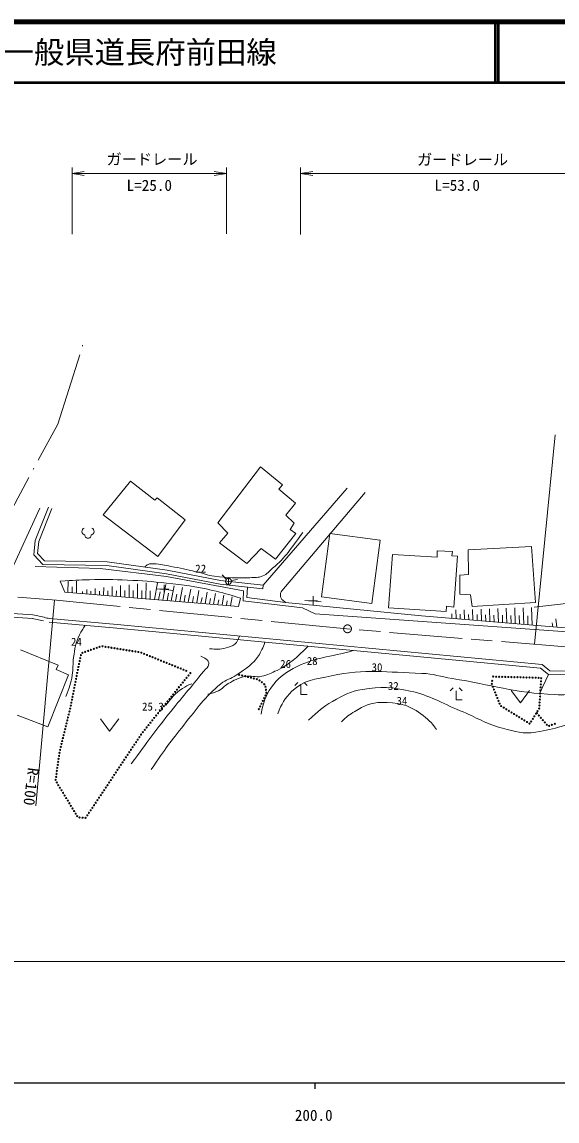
# Model space of a CAD drawing. Units: millimetres, scale not verified. Extents: x 40000 to 680000, y 20000 to 380000.
# Drawn here: x 219754 to 307946, y 198715 to 380000 of the extents above; entities that cross this region are included whole.
import ezdxf
from ezdxf.enums import TextEntityAlignment as Align

# ---------------------------------------------------------------- set-up
doc = ezdxf.new("R2010")
doc.units = ezdxf.units.MM
doc.header["$LTSCALE"] = 1000
for name, pattern in [('CHAIN', [18.5, 12, -1.5, 3.5, -1.5]), ('DASHED', [7.5, 6, -1.5]), ('LONG_DASHED_DOTTED', [15.25, 12, -1.5, 0.25, -1.5])]:
    doc.linetypes.add(name, pattern=pattern)
for name, color, linetype, lineweight in [('M-BMK', 2, 'CHAIN', 13), ('M-STR-HTXT', 7, 'Continuous', 13), ('M-TTL', 2, 'Continuous', 140), ('M-TTL-BAND', 7, 'Continuous', 25), ('M-TTL-LINE', 7, 'Continuous', 50), ('M-WORK', 1, 'Continuous', 13)]:
    doc.layers.add(name, color=color, linetype=linetype, lineweight=lineweight)
doc.layers.add('M-TTL-TXT', color=7, linetype='Continuous')
doc.styles.add('ＭＳ ゴシック', font='')
doc.styles.get('ＭＳ ゴシック').set_extended_font_data('MS Gothic')

# ---------------------------------------------------------------- blocks, each defined once
blk = doc.blocks.new('plus')
at = {"color": 0, "linetype": 'Continuous', "lineweight": -2}
for p, q in [((-1.25, 0), (1.25, 0)), ((0, -1.25), (0, 1.25))]:
    blk.add_line(p, q, dxfattribs=at)
blk = doc.blocks.new('open_arrow')
at = {"color": 0, "linetype": 'Continuous', "lineweight": -2}
blk.add_lwpolyline([(7.5, 1.25), (0, 0), (7.5, -1.25)], dxfattribs=at)

msp = doc.modelspace()

# ---------------------------------------------------------------- linework, layer by layer
at = {"layer": 'M-BMK'}
for p, q in [((225450, 284627), (219047, 285119)), ((272769, 279937), (225450, 284627)), ((310730, 276817), (272769, 279937))]:
    msp.add_line(p, q, dxfattribs=at)
msp.add_circle((273412, 279905), 644, dxfattribs=at)
at = {"layer": 'M-STR-HTXT'}
for p, q in [((228027, 345020), (228027, 356000)), ((253441, 345072), (253441, 356000)), ((265677, 344964), (265677, 355998)), ((228027, 355000), (253441, 355000)), ((265677, 354998), (317150, 354998)), ((304229, 277351), (307647, 311927)), ((222016, 250710), (225087, 284655)), ((197515, 225033), (572192, 225033))]:
    msp.add_line(p, q, dxfattribs=at)
at = {"layer": 'M-TTL'}
msp.add_line((680000, 380000), (40000, 380000), dxfattribs=at)
at = {"layer": 'M-TTL-BAND'}
for p, q in [((40000, 205000), (579000, 205000)), ((268000, 205000), (268000, 204000))]:
    msp.add_line(p, q, dxfattribs=at)
at = {"layer": 'M-TTL-LINE'}
for p, q in [((297750, 380000), (297750, 370000)), ((298250, 380000), (298250, 370000)), ((40000, 370000), (680000, 370000))]:
    msp.add_line(p, q, dxfattribs=at)
at = {"layer": 'M-WORK'}
for p, q in [((252046, 297381), (259048, 306599)), ((259048, 306599), (262706, 303644)), ((233154, 298718), (237622, 304277)), ((237622, 304277), (241633, 301146)), ((259534, 287097), (273367, 303116)), ((262706, 303644), (262073, 302940)), ((262073, 302940), (264817, 300618)), ((241633, 301146), (242055, 301533)), ((242055, 301533), (246664, 297874)), ((276322, 302412), (262601, 286194)), ((217779, 289143), (222681, 299815)), ((264817, 300618), (263234, 298648)), ((242125, 291823), (233154, 298718)), ((246664, 297874), (242125, 291823)), ((253700, 295657), (252046, 297381)), ((263234, 298648), (264641, 297346)), ((264641, 297346), (263973, 296291)), ((252328, 294110), (253700, 295657)), ((264888, 295622), (261546, 291401)), ((263973, 296291), (264888, 295622)), ((256796, 290662), (252328, 294110)), ((259188, 293160), (256796, 290662)), ((261546, 291401), (259188, 293160)), ((280188, 283382), (280856, 292177)), ((280856, 292177), (288174, 291720)), ((288174, 291720), (288174, 292740)), ((288174, 292740), (290707, 292635)), ((290707, 292635), (290602, 291931)), ((290602, 291931), (291551, 291861)), ((293311, 292916), (303759, 293479)), ((293381, 288870), (293311, 292916)), ((303759, 293479), (304428, 284262)), ((221913, 290193), (232632, 289864)), ((291551, 291861), (290918, 283452)), ((232632, 289864), (243585, 288527)), ((243585, 288527), (256274, 286182)), ((253437, 288076), (252730, 288783)), ((291938, 288765), (293381, 288870)), ((291938, 285598), (291938, 288765)), ((226061, 287762), (226800, 285968)), ((227329, 285924), (227346, 287750)), ((228027, 285867), (228036, 286831)), ((228724, 285809), (228742, 287737)), ((231814, 285555), (231823, 286542)), ((233209, 285440), (233221, 286702)), ((234604, 285326), (234619, 286862)), ((236000, 285211), (236017, 287022)), ((237395, 285096), (237414, 287182)), ((238790, 284981), (238812, 287342)), ((240186, 284866), (240210, 287501)), ((241581, 284751), (242081, 287470)), ((243212, 286424), (241852, 286471)), ((242976, 284636), (243451, 287218)), ((244371, 284522), (244821, 286966)), ((245767, 284407), (246191, 286714)), ((247162, 284292), (247561, 286462)), ((253796, 287228), (253796, 288228)), ((254278, 287860), (255263, 288029)), ((256905, 286782), (256818, 285081)), ((259469, 286500), (259534, 287097)), ((226800, 285968), (255438, 283611)), ((229721, 285727), (229724, 286084)), ((230419, 285670), (230425, 286382)), ((231116, 285613), (231121, 286106)), ((232512, 285498), (232517, 286129)), ((233907, 285383), (233914, 286151)), ((235302, 285268), (235310, 286174)), ((236697, 285153), (236707, 286196)), ((238093, 285038), (238104, 286219)), ((239488, 284924), (239500, 286241)), ((240883, 284809), (240896, 286191)), ((242279, 284694), (242516, 285985)), ((243212, 286424), (244573, 286236)), ((243674, 284579), (243899, 285801)), ((245069, 284464), (245281, 285618)), ((246464, 284349), (246664, 285434)), ((247860, 284234), (248047, 285251)), ((248557, 284177), (248931, 286210)), ((249255, 284120), (249429, 285067)), ((249953, 284062), (250301, 285958)), ((250650, 284005), (250812, 284884)), ((251348, 283947), (251671, 285705)), ((252045, 283890), (252195, 284700)), ((252743, 283833), (253041, 285453)), ((254138, 283718), (254411, 285201)), ((255438, 283611), (255789, 284948)), ((256274, 286182), (256227, 284493)), ((256818, 285081), (263199, 284223)), ((293662, 285493), (291938, 285598)), ((293944, 283593), (293662, 285493)), ((253441, 283775), (253577, 284517)), ((256227, 284493), (265996, 283344)), ((262739, 284607), (263199, 284223)), ((263199, 284223), (285632, 282063)), ((265996, 283344), (268107, 282394)), ((267727, 284529), (266367, 284576)), ((267727, 284529), (269088, 284341)), ((289687, 282784), (280188, 283382)), ((289757, 283628), (289687, 282784)), ((290918, 283452), (289757, 283628)), ((291306, 281583), (291257, 283007)), ((292701, 281465), (292646, 283055)), ((304428, 284262), (293944, 283593)), ((294096, 281347), (294035, 283103)), ((295491, 281229), (295425, 283151)), ((296886, 281112), (296814, 283198)), ((298281, 280994), (298203, 283246)), ((299676, 280876), (299593, 283294)), ((301071, 280758), (300982, 283342)), ((302466, 280640), (302371, 283390)), ((303861, 280522), (303761, 283438)), ((217299, 281870), (221487, 281586)), ((217340, 282469), (221528, 282185)), ((221408, 281597), (223308, 281210)), ((221528, 282185), (223428, 281798)), ((235409, 279995), (224252, 281024)), ((235464, 280593), (224307, 281622)), ((268107, 282394), (316235, 278946)), ((285632, 282063), (315915, 279503)), ((290608, 281642), (290584, 282354)), ((292003, 281524), (291976, 282319)), ((293398, 281406), (293368, 282284)), ((294793, 281288), (294760, 282249)), ((296188, 281171), (296153, 282214)), ((297584, 281053), (297545, 282179)), ((298979, 280935), (298937, 282144)), ((300374, 280817), (300329, 282109)), ((301769, 280699), (301721, 282074)), ((303164, 280581), (303113, 282039)), ((307943, 280177), (307731, 281533)), ((305239, 273433), (235408, 279995)), ((305475, 274014), (235464, 280593)), ((307246, 280236), (307139, 280914)), ((219509, 276411), (225736, 273913)), ((225736, 273913), (225384, 273174)), ((306777, 272958), (305475, 274014)), ((227425, 272329), (224012, 263745)), ((225384, 273174), (227425, 272329)), ((306562, 272360), (305188, 269442)), ((306562, 272360), (305239, 273433)), ((310712, 272323), (306562, 272360)), ((310717, 272923), (306777, 272958)), ((265241, 271043), (264741, 270543)), ((265741, 269043), (265741, 270543)), ((266741, 270543), (266241, 271043)), ((290809, 270172), (290309, 269672)), ((292309, 269672), (291809, 270172)), ((266741, 269043), (265741, 269043)), ((291309, 268172), (291309, 269672)), ((300403, 269708), (301903, 267708)), ((301903, 267708), (303403, 269708)), ((292309, 268172), (291309, 268172)), ((224012, 263745), (218946, 265680)), ((232696, 265047), (234196, 263047)), ((234196, 263047), (235696, 265047))]:
    msp.add_line(p, q, dxfattribs=at)
at = {"layer": 'M-WORK', "linetype": 'LONG_DASHED_DOTTED'}
for points in [[(215220, 294262), (225634, 313683), (229750, 326665)], [(224658, 299739), (222523, 294321), (222336, 292327), (223438, 291131), (233805, 290943), (243679, 289583), (252498, 287871), (259534, 287097)]]:
    msp.add_lwpolyline(points, dxfattribs=at)
at = {"layer": 'M-WORK'}
msp.add_lwpolyline([(224099, 299958), (221934, 294461), (221713, 292117), (223171, 290536), (233758, 290344), (243581, 288991), (252408, 287277), (259469, 286500)], dxfattribs=at)
msp.add_lwpolyline([(270522, 295624), (278790, 294533), (277413, 284096), (269145, 285187)], close=True, dxfattribs=at)
at = {"layer": 'M-WORK', "linetype": 'DASHED'}
msp.add_lwpolyline([(304198, 283453), (309443, 284063), (345075, 291881)], dxfattribs=at)
at = {"layer": 'M-WORK'}
for centre, radius in [((253796, 287728), 500), ((229473, 275561), 100), ((229704, 275938), 100), ((230176, 276104), 100), ((230648, 276270), 100), ((231120, 276435), 100), ((231591, 276601), 100), ((232063, 276767), 100), ((232535, 276932), 100), ((233014, 277016), 100), ((233508, 276938), 100), ((234002, 276860), 100), ((234496, 276782), 100), ((234989, 276703), 100), ((235483, 276625), 100), ((235977, 276547), 100), ((236471, 276469), 100), ((236965, 276390), 100), ((237459, 276312), 100), ((237952, 276234), 100), ((238446, 276156), 100), ((238940, 276077), 100), ((239425, 275967), 100), ((239889, 275779), 100), ((240352, 275592), 100), ((229157, 274094), 100), ((229262, 274583), 100), ((229368, 275072), 100), ((240816, 275405), 100), ((241280, 275218), 100), ((241743, 275031), 100), ((242207, 274844), 100), ((242671, 274657), 100), ((243134, 274469), 100), ((243598, 274282), 100), ((244061, 274095), 100), ((244525, 273908), 100), ((244989, 273721), 100), ((228762, 272134), 100), ((228858, 272625), 100), ((228955, 273115), 100), ((229052, 273606), 100), ((245452, 273534), 100), ((245916, 273346), 100), ((246380, 273159), 100), ((246843, 272972), 100), ((247191, 272212), 100), ((247504, 272602), 100), ((255556, 272324), 100), ((256041, 272203), 100), ((256526, 272082), 100), ((257011, 271961), 100), ((257496, 271839), 100), ((297422, 272024), 100), ((297922, 272010), 100), ((298422, 271997), 100), ((298922, 271984), 100), ((299421, 271971), 100), ((299921, 271958), 100), ((300421, 271945), 100), ((300921, 271931), 100), ((301421, 271918), 100), ((301921, 271905), 100), ((302420, 271892), 100), ((302920, 271879), 100), ((303420, 271866), 100), ((303920, 271853), 100), ((304420, 271839), 100), ((228376, 270172), 100), ((228472, 270662), 100), ((228569, 271153), 100), ((228665, 271643), 100), ((245624, 270264), 100), ((245938, 270654), 100), ((246251, 271043), 100), ((246564, 271433), 100), ((246877, 271823), 100), ((257981, 271718), 100), ((258467, 271597), 100), ((258910, 271392), 100), ((259298, 271077), 100), ((259686, 270761), 100), ((259904, 270351), 100), ((297208, 270821), 100), ((297255, 271319), 100), ((297376, 270354), 100), ((304920, 271826), 100), ((305241, 270243), 100), ((305273, 270742), 100), ((305306, 271241), 100), ((305339, 271739), 100), ((227989, 268209), 100), ((228086, 268700), 100), ((228182, 269190), 100), ((228279, 269681), 100), ((244058, 268316), 100), ((244371, 268705), 100), ((244684, 269095), 100), ((244998, 269485), 100), ((245311, 269874), 100), ((259681, 268449), 100), ((259903, 268897), 100), ((259970, 269855), 100), ((260036, 269359), 100), ((297560, 269889), 100), ((297745, 269424), 100), ((297929, 268960), 100), ((298114, 268495), 100), ((305110, 268247), 100), ((305143, 268746), 100), ((305175, 269245), 100), ((305208, 269744), 100), ((227696, 266738), 100), ((227796, 267228), 100), ((227893, 267719), 100), ((242805, 266757), 100), ((243118, 267147), 100), ((243431, 267536), 100), ((243745, 267926), 100), ((258791, 266657), 100), ((259014, 267105), 100), ((259236, 267553), 100), ((259458, 268001), 100), ((298299, 268030), 100), ((298483, 267566), 100), ((298741, 267162), 100), ((299166, 266899), 100), ((299591, 266636), 100), ((304991, 266757), 100), ((305045, 267249), 100), ((305078, 267748), 100), ((227218, 264796), 100), ((227337, 265282), 100), ((227457, 265767), 100), ((227577, 266253), 100), ((241238, 264809), 100), ((241551, 265198), 100), ((241865, 265588), 100), ((242178, 265978), 100), ((242491, 266367), 100), ((300016, 266373), 100), ((300442, 266110), 100), ((300867, 265847), 100), ((301292, 265584), 100), ((301718, 265321), 100), ((302143, 265058), 100), ((302568, 264795), 100), ((303697, 264618), 100), ((303956, 265046), 100), ((304215, 265474), 100), ((304474, 265901), 100), ((304641, 265994), 100), ((304733, 266329), 100), ((304964, 265613), 100), ((305288, 265232), 100), ((305612, 264851), 100), ((226740, 262854), 100), ((226859, 263340), 100), ((226979, 263825), 100), ((227098, 264311), 100), ((239672, 262860), 100), ((239985, 263250), 100), ((240298, 263640), 100), ((240612, 264029), 100), ((240925, 264419), 100), ((302993, 264532), 100), ((303419, 264269), 100), ((305935, 264470), 100), ((306259, 264089), 100), ((306634, 263899), 100), ((307106, 264065), 100), ((307577, 264232), 100), ((226381, 261398), 100), ((226500, 261883), 100), ((226620, 262369), 100), ((238548, 261207), 100), ((238825, 261623), 100), ((239102, 262039), 100), ((239379, 262456), 100), ((225924, 259452), 100), ((226022, 259941), 100), ((226142, 260427), 100), ((226261, 260912), 100), ((237441, 259541), 100), ((237718, 259958), 100), ((237994, 260374), 100), ((238271, 260790), 100), ((225647, 257471), 100), ((225716, 257966), 100), ((225786, 258461), 100), ((225855, 258957), 100), ((236056, 257459), 100), ((236333, 257876), 100), ((236610, 258292), 100), ((236887, 258708), 100), ((237164, 259125), 100), ((225440, 255985), 100), ((225509, 256481), 100), ((225578, 256976), 100), ((234949, 255794), 100), ((235226, 256210), 100), ((235503, 256627), 100), ((235779, 257043), 100), ((225301, 254995), 100), ((225371, 255490), 100), ((225483, 254552), 100), ((225743, 254124), 100), ((233565, 253712), 100), ((233841, 254129), 100), ((234118, 254545), 100), ((234395, 254961), 100), ((234672, 255378), 100), ((226002, 253697), 100), ((226261, 253269), 100), ((226521, 252842), 100), ((226780, 252414), 100), ((227040, 251987), 100), ((232457, 252047), 100), ((232734, 252463), 100), ((233011, 252880), 100), ((233288, 253296), 100), ((227299, 251560), 100), ((227559, 251132), 100), ((227818, 250705), 100), ((228077, 250277), 100), ((231350, 250382), 100), ((231627, 250798), 100), ((231903, 251214), 100), ((232180, 251631), 100), ((228337, 249850), 100), ((228596, 249422), 100), ((228856, 248995), 100), ((229241, 248777), 100), ((229740, 248749), 100), ((230239, 248722), 100), ((230519, 249132), 100), ((230796, 249549), 100), ((231073, 249965), 100)]:
    msp.add_circle(centre, radius, dxfattribs=at)
for centre, radius, start, end in [((230234, 295981), 599, 113.44836, 257.2818), ((231037, 295981), 599, 282.7182, 66.55164), ((230636, 295364), 534, 176.52859, 3.47141), ((263458, 285469), 1122, 139.76921, 230.19443), ((224699, 285866), 4262, 252.6499, 264.73024)]:
    msp.add_arc(centre, radius, start, end, dxfattribs=at)
for points, knots in [([(240003, 290089), (240193, 290305), (240301, 290400), (240542, 290521), (240876, 290688), (241119, 290644), (241492, 290627), (242602, 290575), (243214, 290408), (244307, 290204), (245923, 289903), (246818, 289684), (248423, 289325), (249623, 289056), (250261, 288720), (251484, 288586), (253753, 288337), (255044, 288212), (257324, 288340), (258168, 288387), (258695, 288282), (259470, 288621), (260195, 288939), (260451, 289373), (261053, 289888), (263351, 291852), (263925, 292945), (266049, 295798)], [0, 0, 0, 0, 1, 1, 1, 2, 2, 2, 3, 3, 3, 4, 4, 4, 5, 5, 5, 6, 6, 6, 7, 7, 7, 8, 8, 8, 9, 9, 9, 9]), ([(255789, 284948), (253630, 285641), (252978, 285812), (251145, 286249), (248236, 286944), (246554, 287112), (243581, 287446), (241075, 287727), (239662, 287817), (237143, 287938), (234700, 288056), (233326, 288073), (230881, 288008), (228996, 287959), (228363, 287926), (226061, 287762)], [0, 0, 0, 0, 1, 1, 1, 2, 2, 2, 3, 3, 3, 4, 4, 4, 5, 5, 5, 5]), ([(226985, 268723), (227578, 270301), (227810, 270836), (228041, 272259), (228222, 273381), (228090, 274036), (228252, 275162), (228467, 276661), (228584, 277550), (229254, 278908), (229568, 279545), (229699, 279809), (230170, 280479)], [0, 0, 0, 0, 1, 1, 1, 2, 2, 2, 3, 3, 3, 4, 4, 4, 4]), ([(241035, 256690), (243474, 260242), (244183, 261275), (246429, 264037), (248687, 266814), (249790, 268579), (252557, 270851), (253427, 271565), (254149, 271613), (255072, 272258), (256266, 273091), (257027, 273470), (258027, 274527), (258652, 275187), (258898, 275661), (259294, 276480), (259519, 276946), (259602, 277126), (259804, 277703)], [0, 0, 0, 0, 1, 1, 1, 2, 2, 2, 3, 3, 3, 4, 4, 4, 5, 5, 5, 6, 6, 6, 6]), ([(255605, 278700), (255387, 278106), (255265, 277779), (254817, 277378), (254361, 276971), (253969, 276928), (253386, 276745), (252371, 276426), (251857, 276529), (250665, 276604)], [0, 0, 0, 0, 1, 1, 1, 2, 2, 2, 3, 3, 3, 3]), ([(250375, 269144), (251185, 269307), (251504, 269377), (252158, 269701), (252851, 270045), (253081, 270491), (253753, 270874), (254748, 271441), (255335, 271763), (256450, 272023), (257521, 272273), (258193, 271822), (259265, 272070), (260299, 272309), (260837, 272604), (261798, 273055), (264094, 274135), (264807, 275050), (266935, 277033)], [0, 0, 0, 0, 1, 1, 1, 2, 2, 2, 3, 3, 3, 4, 4, 4, 5, 5, 5, 6, 6, 6, 6]), ([(259158, 265835), (259598, 267805), (259809, 268751), (260881, 270268), (261951, 271779), (262847, 272473), (264470, 273364), (268009, 275306), (270503, 275174), (274371, 276334), (274371, 276334), (274371, 276334), (274371, 276334)], [0, 0, 0, 0, 1, 1, 1, 2, 2, 2, 3, 3, 3, 4, 4, 4, 4]), ([(249218, 275394), (249773, 275143), (250593, 274820), (250557, 274111), (250529, 273558), (250056, 273386), (249713, 272938), (247538, 270093), (246132, 268648), (243920, 265831), (241450, 262687), (240682, 261624), (237774, 257646)], [0, 0, 0, 0, 1, 1, 1, 2, 2, 2, 3, 3, 3, 4, 4, 4, 4]), ([(261902, 265905), (262562, 267573), (263058, 268380), (264259, 269599), (266173, 271543), (268103, 271545), (270767, 272132), (276446, 273384), (279836, 272713), (285649, 272555), (287628, 272501), (288690, 272020), (290645, 271710), (297266, 270660), (300904, 269314), (307603, 269072), (308372, 269044), (308840, 268905), (309573, 269142), (310300, 269378), (310580, 269950), (310769, 270690), (310927, 271310), (310852, 271691), (310680, 272324)], [0, 0, 0, 0, 1, 1, 1, 2, 2, 2, 3, 3, 3, 4, 4, 4, 5, 5, 5, 6, 6, 6, 7, 7, 7, 8, 8, 8, 8]), ([(243421, 267234), (244523, 268611), (244885, 269261), (246212, 270072), (246782, 270420), (247029, 270574), (247736, 270846)], [0, 0, 0, 0, 1, 1, 1, 2, 2, 2, 2]), ([(267003, 264850), (268646, 266374), (269263, 266924), (270943, 267911), (272746, 268968), (273841, 269581), (275904, 269916), (278931, 270407), (280754, 270291), (283749, 269635), (287125, 268896), (288777, 267690), (291982, 266398), (294725, 265292), (296115, 264234), (298983, 263513), (301077, 262987), (302343, 262479), (304471, 262845), (307752, 263407), (309623, 263957), (312563, 265518), (313590, 266064), (314046, 266570), (315061, 267137), (317407, 268448), (319215, 268148), (321499, 269564), (322717, 270319), (323215, 270649), (324453, 271737)], [0, 0, 0, 0, 1, 1, 1, 2, 2, 2, 3, 3, 3, 4, 4, 4, 5, 5, 5, 6, 6, 6, 7, 7, 7, 8, 8, 8, 9, 9, 9, 10, 10, 10, 10]), ([(272395, 264547), (273291, 265413), (273684, 265704), (274623, 266283), (276169, 267236), (277216, 267713), (279032, 267760), (281655, 267829), (283366, 267435), (285482, 265884), (286647, 265030), (287179, 264540), (288109, 263280)], [0, 0, 0, 0, 1, 1, 1, 2, 2, 2, 3, 3, 3, 4, 4, 4, 4])]:
    msp.add_open_spline(points, degree=3, knots=knots, dxfattribs=at)

# ---------------------------------------------------------------- block references
at = {"layer": 'M-STR-HTXT', "xscale": 267, "yscale": 267}
for p in [(228027, 355000), (265677, 354998)]:
    msp.add_blockref('open_arrow', p, dxfattribs=at)
at = {"layer": 'M-STR-HTXT', "xscale": 267, "yscale": 267, "rotation": 180}
msp.add_blockref('open_arrow', (253441, 355000), dxfattribs=at)
at = {"layer": 'M-WORK', "xscale": 600, "yscale": 600}
for p in [(243212, 286424), (267727, 284529)]:
    msp.add_blockref('plus', p, dxfattribs=at)

# ---------------------------------------------------------------- texts
at = {"layer": 'M-STR-HTXT', "style": 'ＭＳ ゴシック'}
for p in [(233690, 355895), (284870, 355827)]:
    msp.add_text('ガードレール', height=1833, dxfattribs=at).set_placement(p, align=Align.BOTTOM_LEFT)
for s, p in [('L=25.0', (240740, 351592)), ('L=53.0', (291505, 351601))]:
    msp.add_text(s, height=1833, dxfattribs=at).set_placement(p, align=Align.BOTTOM_CENTER)
msp.add_text('R=100', height=1833, rotation=263.047, dxfattribs=at).set_placement((220197, 257145), align=Align.BOTTOM_LEFT)
at = {"layer": 'M-TTL-BAND', "style": 'ＭＳ ゴシック'}
msp.add_text('200.0', height=1833, dxfattribs=at).set_placement((267844, 198195), align=Align.BOTTOM_CENTER)
at = {"layer": 'M-TTL-TXT', "style": 'ＭＳ ゴシック'}
msp.add_text('一般県道長府前田線', height=3666, dxfattribs=at).set_placement((216734, 375000), align=Align.MIDDLE_LEFT)
at = {"layer": 'M-WORK', "style": 'ＭＳ ゴシック'}
for s, p in [('22', (248314, 288780)), ('24', (227823, 276706)), ('26', (262298, 273055)), ('28', (266690, 273540)), ('30', (277376, 272511)), ('32', (280068, 269424)), ('34', (281493, 266970)), ('25.3', (239539, 266020))]:
    msp.add_text(s, height=1320, dxfattribs=at).set_placement(p, align=Align.BOTTOM_LEFT)

doc.saveas('drawing.dxf')
